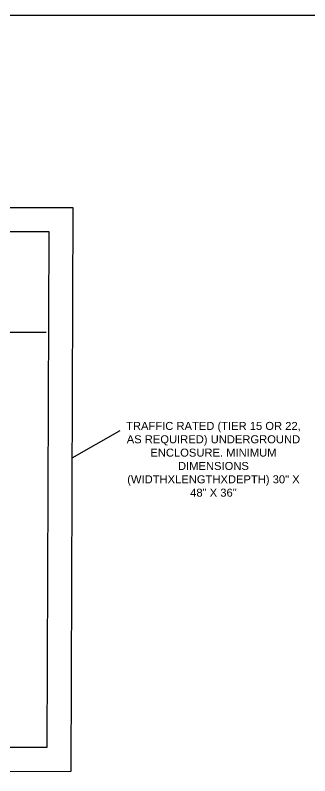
# Model space of a CAD drawing. Header units: feet. Extents: x -689 to 1837, y -511 to 1546.
# Drawn here: x 1651 to 1724.5, y 138 to 328 of the extents above; entities that cross this region are included whole.
import ezdxf

# ---------------------------------------------------------------- set-up
doc = ezdxf.new("R2010")
doc.units = ezdxf.units.FT
doc.header["$MEASUREMENT"] = 0
for name, color, linetype in [('CABLE', 2, 'Continuous'), ('E-EQPM-ENCL', 8, 'Continuous'), ('X-SES2-TREN_SECT$0$G-TEXT', 7, 'Continuous')]:
    doc.layers.add(name, color=color, linetype=linetype)
doc.layers.add('G-NPLT', color=67, linetype='Continuous', plot=False)
doc.styles.add('NEI-A', font='arial.ttf')

msp = doc.modelspace()

# ---------------------------------------------------------------- linework, layer by layer
at = {"layer": 'CABLE', "const_width": 0.38214}
msp.add_lwpolyline([(1548.51315, 248.77544), (1658.69219, 248.77544)], dxfattribs=at)
at = {"layer": 'E-EQPM-ENCL'}
for points in [[(1540.51121, 279.9138), (1665.36851, 279.98335), (1664.84431, 139.04797), (1539.98701, 138.97842)], [(1546.48895, 273.91713), (1659.34614, 273.97999), (1658.86657, 145.04464), (1546.00938, 144.98177)]]:
    msp.add_lwpolyline(points, close=True, dxfattribs=at)
at = {"layer": 'G-NPLT'}
msp.add_lwpolyline([(1341.03592, 328), (1837.03592, 328), (1837.03592, 0), (1341.03592, 0)], close=True, dxfattribs=at)
at = {"layer": 'X-SES2-TREN_SECT$0$G-TEXT'}
msp.add_line((1665.14148, 217.41076), (1677.17477, 224.21661), dxfattribs=at)

# ---------------------------------------------------------------- texts
at = {"layer": 'X-SES2-TREN_SECT$0$G-TEXT', "insert": (1700.45071, 217.02224), "char_height": 2, "attachment_point": 5, "style": 'NEI-A'}
msp.add_mtext_dynamic_manual_height_columns('TRAFFIC RATED (TIER 15 OR 22, AS REQUIRED) UNDERGROUND ENCLOSURE. MINIMUM DIMENSIONS (WIDTHXLENGTHXDEPTH) 30" X 48" X 36" ', width=47.7363939, gutter_width=1.5, heights=[27.02755], dxfattribs=at)

doc.saveas('drawing.dxf')
